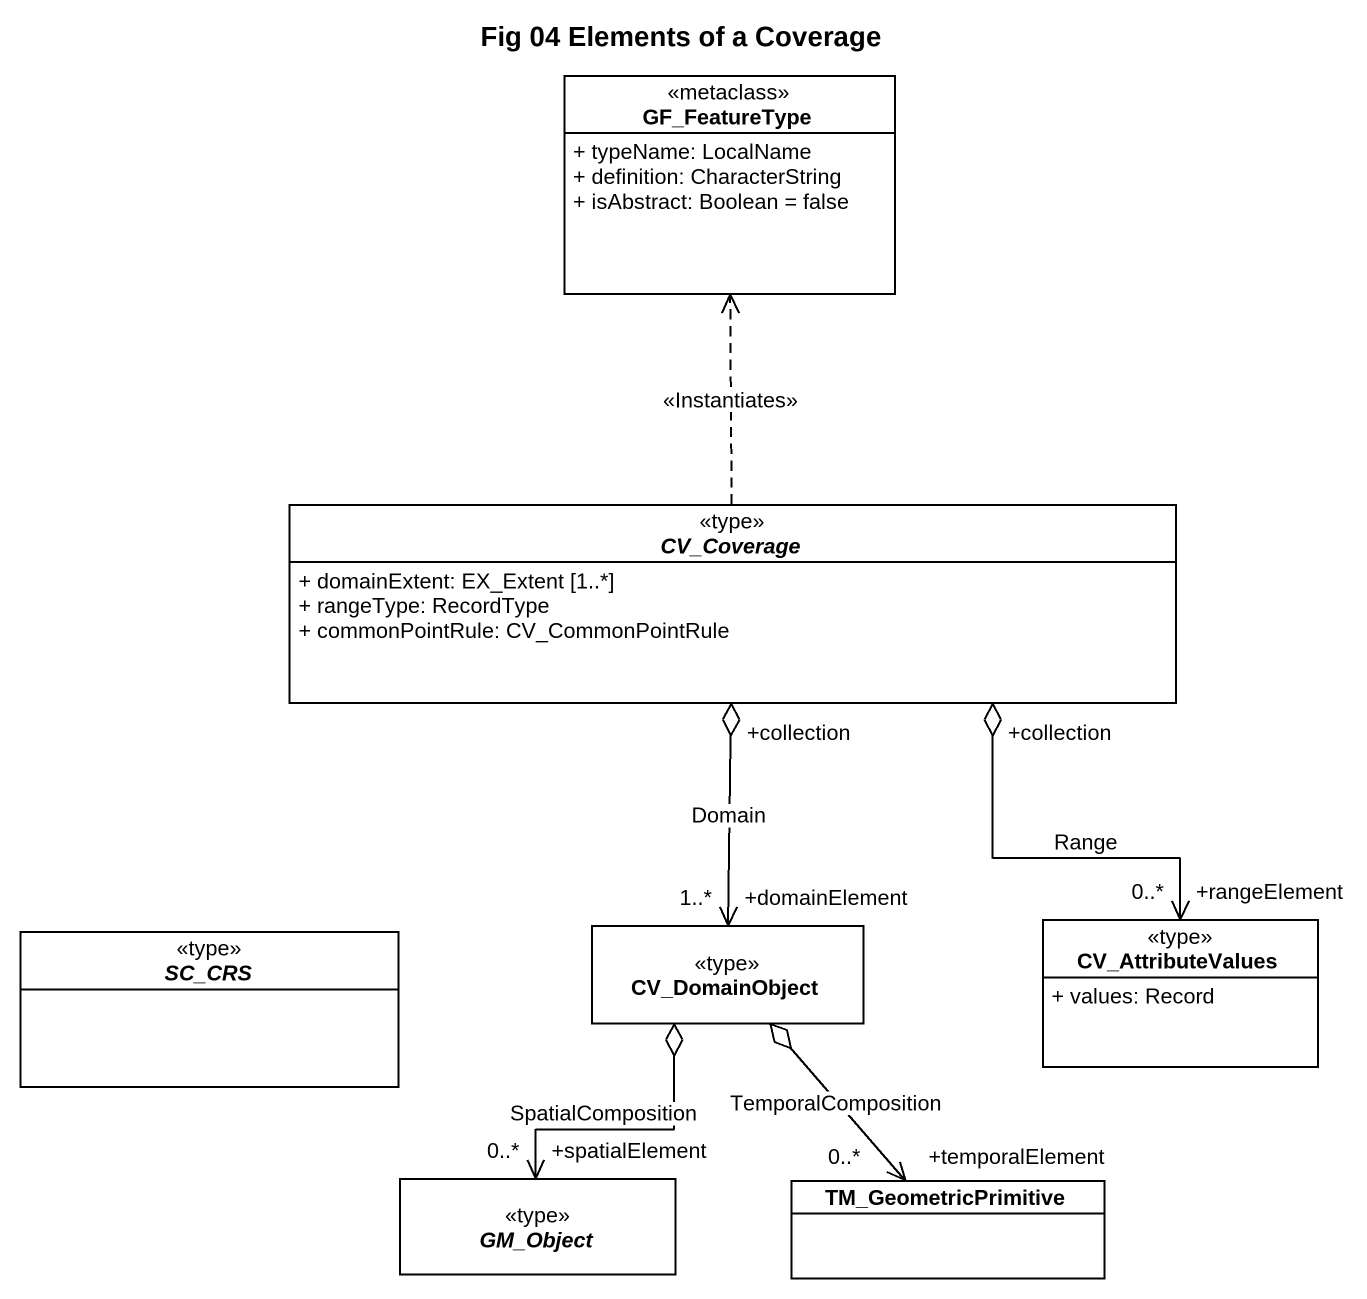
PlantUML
@startuml
title Fig 04 Elements of a Coverage
hide circle
hide empty members
skinparam classAttributeIconSize 0
class GF_FeatureType <<metaclass>> {
  + typeName: LocalName
  + definition: CharacterString
  + isAbstract: Boolean = false
}
abstract class CV_Coverage <<type>> {
  + domainExtent: EX_Extent [1..*]
  + rangeType: RecordType
  + commonPointRule: CV_CommonPointRule
}
abstract class SC_CRS <<type>>
class CV_DomainObject <<type>>
class CV_AttributeValues <<type>> {
  + values: Record
}
abstract class GM_Object <<type>>
class TM_GeometricPrimitive
CV_Coverage .up.> GF_FeatureType : <<Instantiates>>
CV_DomainObject "+domainElement\n1..*" <-up-o "+collection" CV_Coverage : Domain
CV_AttributeValues "+rangeElement\n0..*" <-up-o "+collection" CV_Coverage : Range
GM_Object "+spatialElement\n0..*" <-up-o CV_DomainObject : SpatialComposition
TM_GeometricPrimitive "+temporalElement\n0..*" <-up-o CV_DomainObject : TemporalComposition
@enduml
